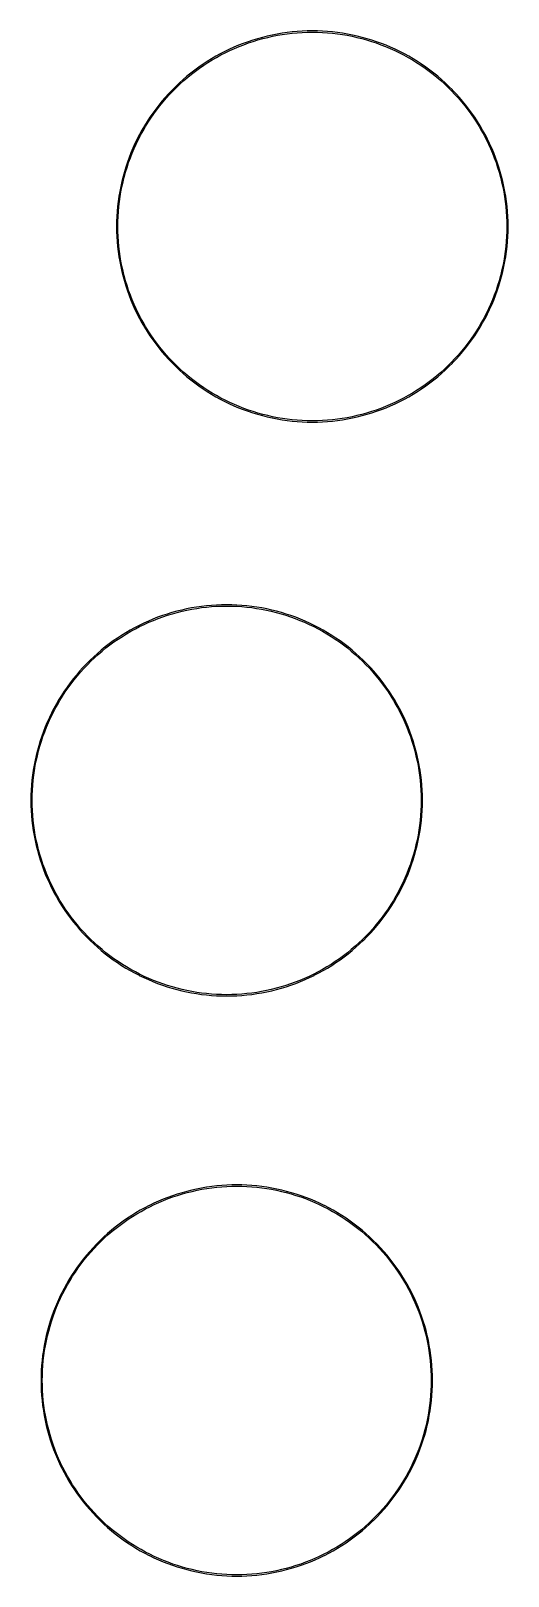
# Model space of a CAD drawing. Extents: x 6 to 66, y 0 to 129.
# Drawn here: x 37.24 to 40.97, y 14.46 to 26.55 of the extents above; entities that cross this region are included whole.
import ezdxf

# ---------------------------------------------------------------- set-up
doc = ezdxf.new("R2010")
doc.units = 0

msp = doc.modelspace()

# ---------------------------------------------------------------- linework, layer by layer
at = {"color": 34, "true_color": 0x008000}
for points in [[(39.40251, 26.54998, 0), (39.36339, 26.54846, 0), (39.32428, 26.54592, 0), (39.28515, 26.54236, 0), (39.24604, 26.53779, 0), (39.20718, 26.5322, 0), (39.20565, 26.53196, 0), (39.16704, 26.52561, 0), (39.12843, 26.51799, 0), (39.09008, 26.50935, 0), (39.05198, 26.49995, 0), (39.01413, 26.48954, 0), (38.97654, 26.47811, 0), (38.9392, 26.46566, 0), (38.90237, 26.4522, 0), (38.8658, 26.43798, 0), (38.82973, 26.42274, 0), (38.79392, 26.40648, 0), (38.7586, 26.38946, 0), (38.75723, 26.38876, 0), (38.72218, 26.37073, 0), (38.68789, 26.35168, 0), (38.65385, 26.33186, 0), (38.62057, 26.31129, 0), (38.58756, 26.2897, 0), (38.5553, 26.26735, 0), (38.52355, 26.24423, 0), (38.49255, 26.22036, 0), (38.46208, 26.19547, 0), (38.43211, 26.17007, 0), (38.40314, 26.14365, 0), (38.37471, 26.11673, 0), (38.34567, 26.08769, 0), (38.31875, 26.05924, 0), (38.29233, 26.03029, 0), (38.26693, 26.00031, 0), (38.24204, 25.96983, 0), (38.21815, 25.93885, 0), (38.19505, 25.9071, 0), (38.1727, 25.87484, 0), (38.15111, 25.84182, 0), (38.13053, 25.80854, 0), (38.11072, 25.77451, 0), (38.09167, 25.74022, 0), (38.07363, 25.70517, 0), (38.07293, 25.70379, 0), (38.0559, 25.66848, 0), (38.03966, 25.63267, 0), (38.02442, 25.5966, 0), (38.01019, 25.56002, 0), (37.99673, 25.52319, 0), (37.98429, 25.48585, 0), (37.97285, 25.44826, 0), (37.96244, 25.41042, 0), (37.95304, 25.37232, 0), (37.94441, 25.33396, 0), (37.93679, 25.29535, 0), (37.93654, 25.29382, 0), (37.93043, 25.25675, 0), (37.9302, 25.25522, 0), (37.92461, 25.21635, 0), (37.92004, 25.17724, 0), (37.91648, 25.13812, 0), (37.91393, 25.099, 0), (37.91241, 25.05989, 0), (37.91191, 25.02052, 0), (37.91241, 24.98115, 0), (37.91393, 24.94203, 0), (37.91648, 24.90292, 0), (37.92004, 24.8638, 0), (37.92461, 24.82469, 0), (37.9302, 24.78582, 0), (37.93043, 24.78429, 0), (37.93679, 24.74568, 0), (37.94441, 24.70708, 0), (37.95304, 24.66872, 0), (37.96244, 24.63062, 0), (37.97285, 24.59278, 0), (37.98429, 24.55518, 0), (37.99673, 24.51785, 0), (38.01019, 24.48102, 0), (38.02442, 24.44444, 0), (38.03966, 24.40837, 0), (38.0559, 24.37256, 0), (38.07293, 24.33725, 0), (38.07363, 24.33587, 0), (38.09167, 24.30082, 0), (38.11072, 24.26653, 0), (38.13053, 24.23249, 0), (38.15111, 24.19922, 0), (38.1727, 24.1662, 0), (38.19505, 24.13394, 0), (38.21815, 24.10219, 0), (38.24204, 24.0712, 0), (38.26693, 24.04072, 0), (38.29233, 24.01075, 0), (38.31875, 23.9818, 0), (38.34567, 23.95335, 0), (38.37471, 23.92431, 0), (38.40314, 23.89739, 0), (38.43211, 23.87097, 0), (38.46208, 23.84557, 0), (38.49255, 23.82068, 0), (38.52355, 23.7968, 0), (38.5553, 23.77369, 0), (38.58756, 23.75134, 0), (38.62057, 23.72975, 0), (38.65385, 23.70917, 0), (38.68789, 23.68936, 0), (38.72218, 23.67031, 0), (38.75723, 23.65228, 0), (38.7586, 23.65157, 0), (38.79392, 23.63456, 0), (38.82973, 23.6183, 0), (38.8658, 23.60306, 0), (38.90237, 23.58884, 0), (38.9392, 23.57537, 0), (38.97654, 23.56293, 0), (39.01413, 23.5515, 0), (39.05198, 23.54108, 0), (39.09008, 23.53169, 0), (39.12843, 23.52305, 0), (39.16704, 23.51543, 0), (39.20565, 23.50908, 0), (39.20718, 23.50884, 0), (39.24604, 23.50325, 0), (39.28515, 23.49868, 0), (39.32428, 23.49512, 0), (39.36339, 23.49258, 0), (39.40251, 23.49106, 0), (39.44187, 23.49055, 0), (39.48125, 23.49106, 0), (39.52035, 23.49258, 0), (39.55948, 23.49512, 0), (39.59859, 23.49868, 0), (39.63771, 23.50325, 0), (39.67657, 23.50884, 0), (39.6781, 23.50908, 0), (39.71671, 23.51543, 0), (39.75531, 23.52305, 0), (39.79367, 23.53169, 0), (39.83177, 23.54108, 0), (39.86961, 23.5515, 0), (39.90721, 23.56293, 0), (39.94455, 23.57537, 0), (39.98138, 23.58884, 0), (40.01796, 23.60306, 0), (40.05402, 23.6183, 0), (40.08984, 23.63456, 0), (40.12514, 23.65157, 0), (40.12652, 23.65228, 0), (40.16158, 23.67031, 0), (40.19587, 23.68936, 0), (40.2299, 23.70917, 0), (40.26318, 23.72975, 0), (40.2962, 23.75134, 0), (40.32844, 23.77369, 0), (40.3602, 23.7968, 0), (40.39119, 23.82068, 0), (40.42167, 23.84557, 0), (40.45163, 23.87097, 0), (40.4806, 23.89739, 0), (40.50905, 23.92431, 0), (40.53699, 23.95225, 0), (40.53808, 23.95335, 0), (40.56501, 23.9818, 0), (40.59142, 24.01075, 0), (40.61681, 24.04072, 0), (40.64172, 24.0712, 0), (40.66559, 24.10219, 0), (40.68871, 24.13394, 0), (40.71106, 24.1662, 0), (40.73265, 24.19922, 0), (40.75322, 24.23249, 0), (40.77303, 24.26653, 0), (40.79208, 24.30082, 0), (40.81012, 24.33587, 0), (40.81082, 24.33725, 0), (40.82784, 24.37256, 0), (40.84409, 24.40837, 0), (40.85934, 24.44444, 0), (40.87356, 24.48102, 0), (40.88702, 24.51785, 0), (40.89947, 24.55518, 0), (40.9109, 24.59278, 0), (40.92131, 24.63062, 0), (40.93071, 24.66872, 0), (40.93934, 24.70708, 0), (40.94697, 24.74568, 0), (40.95332, 24.78429, 0), (40.95356, 24.78582, 0), (40.95915, 24.82469, 0), (40.96372, 24.8638, 0), (40.96727, 24.90292, 0), (40.96981, 24.94203, 0), (40.97134, 24.98115, 0), (40.97185, 25.02052, 0), (40.97134, 25.05989, 0), (40.96981, 25.099, 0), (40.96727, 25.13812, 0), (40.96372, 25.17724, 0), (40.95915, 25.21635, 0), (40.95356, 25.25522, 0), (40.95332, 25.25675, 0), (40.94697, 25.29535, 0), (40.93934, 25.33396, 0), (40.93071, 25.37232, 0), (40.92131, 25.41042, 0), (40.9109, 25.44826, 0), (40.89947, 25.48585, 0), (40.88702, 25.52319, 0), (40.87356, 25.56002, 0), (40.85934, 25.5966, 0), (40.84409, 25.63267, 0), (40.82784, 25.66848, 0), (40.81082, 25.70379, 0), (40.81012, 25.70517, 0), (40.79208, 25.74022, 0), (40.77303, 25.77451, 0), (40.75322, 25.80854, 0), (40.73265, 25.84182, 0), (40.71106, 25.87484, 0), (40.68871, 25.9071, 0), (40.66559, 25.93885, 0), (40.64172, 25.96983, 0), (40.61681, 26.00031, 0), (40.59142, 26.03029, 0), (40.56501, 26.05924, 0), (40.53808, 26.08769, 0), (40.53699, 26.08879, 0), (40.50905, 26.11673, 0), (40.4806, 26.14365, 0), (40.45163, 26.17007, 0), (40.42167, 26.19547, 0), (40.39119, 26.22036, 0), (40.3602, 26.24423, 0), (40.32844, 26.26735, 0), (40.2962, 26.2897, 0), (40.26318, 26.31129, 0), (40.2299, 26.33186, 0), (40.19587, 26.35168, 0), (40.16158, 26.37073, 0), (40.12652, 26.38876, 0), (40.12514, 26.38946, 0), (40.08984, 26.40648, 0), (40.05402, 26.42274, 0), (40.01796, 26.43798, 0), (39.98138, 26.4522, 0), (39.94455, 26.46566, 0), (39.90721, 26.47811, 0), (39.86961, 26.48954, 0), (39.83177, 26.49995, 0), (39.79367, 26.50935, 0), (39.75531, 26.51799, 0), (39.71671, 26.52561, 0), (39.6781, 26.53196, 0), (39.67657, 26.5322, 0), (39.63771, 26.53779, 0), (39.59859, 26.54236, 0), (39.55948, 26.54592, 0), (39.52035, 26.54846, 0), (39.48125, 26.54998, 0), (39.44187, 26.55049, 0), (39.40251, 26.54998, 0)], [(39.52035, 23.50249, 0), (39.48125, 23.50096, 0), (39.44187, 23.50046, 0), (39.40251, 23.50096, 0), (39.36339, 23.50249, 0), (39.32428, 23.50503, 0), (39.28515, 23.50858, 0), (39.24604, 23.51316, 0), (39.20774, 23.51866, 0), (39.1701, 23.52485, 0), (39.1315, 23.53247, 0), (39.09314, 23.54111, 0), (39.05504, 23.55051, 0), (39.0172, 23.56092, 0), (38.9796, 23.57235, 0), (38.94227, 23.5848, 0), (38.90544, 23.59826, 0), (38.86886, 23.61248, 0), (38.83279, 23.62772, 0), (38.79698, 23.64398, 0), (38.76168, 23.661, 0), (38.728, 23.67833, 0), (38.69371, 23.69738, 0), (38.65967, 23.71719, 0), (38.62639, 23.73776, 0), (38.59338, 23.75935, 0), (38.56112, 23.7817, 0), (38.52937, 23.80482, 0), (38.49837, 23.82869, 0), (38.4679, 23.85359, 0), (38.43793, 23.87899, 0), (38.40898, 23.9054, 0), (38.38053, 23.93233, 0), (38.35332, 23.95954, 0), (38.32676, 23.98762, 0), (38.30034, 24.01657, 0), (38.27494, 24.04655, 0), (38.25005, 24.07703, 0), (38.22618, 24.10801, 0), (38.20306, 24.13976, 0), (38.18071, 24.17202, 0), (38.15912, 24.20504, 0), (38.13855, 24.23832, 0), (38.11873, 24.27235, 0), (38.09968, 24.30664, 0), (38.0822, 24.34061, 0), (38.06534, 24.37562, 0), (38.04907, 24.41143, 0), (38.03384, 24.4475, 0), (38.01962, 24.48408, 0), (38.00615, 24.52091, 0), (37.99371, 24.55825, 0), (37.98228, 24.59584, 0), (37.97186, 24.63368, 0), (37.96247, 24.67178, 0), (37.95383, 24.71014, 0), (37.94621, 24.74875, 0), (37.94002, 24.78639, 0), (37.93451, 24.82469, 0), (37.92994, 24.8638, 0), (37.92639, 24.90292, 0), (37.92385, 24.94203, 0), (37.92232, 24.98115, 0), (37.92181, 25.02052, 0), (37.92232, 25.05989, 0), (37.92385, 25.099, 0), (37.92639, 25.13812, 0), (37.92994, 25.17724, 0), (37.93451, 25.21635, 0), (37.94001, 25.25458, 0), (37.94621, 25.29229, 0), (37.95383, 25.3309, 0), (37.96247, 25.36925, 0), (37.97186, 25.40735, 0), (37.98228, 25.4452, 0), (37.99371, 25.48279, 0), (38.00615, 25.52013, 0), (38.01962, 25.55696, 0), (38.03384, 25.59354, 0), (38.04907, 25.6296, 0), (38.06534, 25.66542, 0), (38.08221, 25.70042, 0), (38.09968, 25.7344, 0), (38.11873, 25.76869, 0), (38.13855, 25.80272, 0), (38.15912, 25.836, 0), (38.18071, 25.86902, 0), (38.20306, 25.90127, 0), (38.22618, 25.93302, 0), (38.25005, 25.96401, 0), (38.27494, 25.99449, 0), (38.30034, 26.02446, 0), (38.32676, 26.05342, 0), (38.35332, 26.0815, 0), (38.38053, 26.10871, 0), (38.40898, 26.13564, 0), (38.43793, 26.16205, 0), (38.4679, 26.18745, 0), (38.49837, 26.21234, 0), (38.52937, 26.23622, 0), (38.56112, 26.25933, 0), (38.59338, 26.28169, 0), (38.62639, 26.30328, 0), (38.65967, 26.32385, 0), (38.69371, 26.34366, 0), (38.728, 26.36271, 0), (38.76167, 26.38004, 0), (38.79698, 26.39706, 0), (38.83279, 26.41332, 0), (38.86886, 26.42856, 0), (38.90544, 26.44278, 0), (38.94227, 26.45624, 0), (38.9796, 26.46869, 0), (39.0172, 26.48012, 0), (39.05504, 26.49053, 0), (39.09314, 26.49993, 0), (39.1315, 26.50857, 0), (39.1701, 26.51619, 0), (39.20718, 26.52229, 0), (39.24604, 26.52788, 0), (39.28515, 26.53245, 0), (39.32428, 26.53601, 0), (39.36339, 26.53855, 0), (39.40251, 26.54007, 0), (39.44187, 26.54058, 0), (39.48125, 26.54007, 0), (39.52035, 26.53855, 0), (39.55948, 26.53601, 0), (39.59859, 26.53245, 0), (39.63771, 26.52788, 0), (39.6765, 26.5223, 0), (39.71365, 26.51619, 0), (39.75226, 26.50857, 0), (39.79061, 26.49993, 0), (39.82871, 26.49053, 0), (39.86656, 26.48012, 0), (39.90415, 26.46869, 0), (39.94149, 26.45624, 0), (39.97831, 26.44278, 0), (40.01489, 26.42856, 0), (40.05096, 26.41332, 0), (40.08677, 26.39706, 0), (40.12207, 26.38004, 0), (40.15574, 26.36271, 0), (40.19004, 26.34366, 0), (40.22408, 26.32385, 0), (40.25735, 26.30328, 0), (40.29037, 26.28169, 0), (40.32262, 26.25933, 0), (40.35438, 26.23622, 0), (40.38537, 26.21234, 0), (40.41585, 26.18745, 0), (40.44581, 26.16205, 0), (40.47478, 26.13564, 0), (40.50323, 26.10871, 0), (40.53007, 26.08187, 0), (40.55699, 26.05342, 0), (40.58341, 26.02446, 0), (40.60881, 25.99449, 0), (40.63369, 25.96401, 0), (40.65758, 25.93302, 0), (40.68069, 25.90127, 0), (40.70304, 25.86902, 0), (40.72462, 25.836, 0), (40.74521, 25.80272, 0), (40.76502, 25.76869, 0), (40.78407, 25.7344, 0), (40.80155, 25.70042, 0), (40.81842, 25.66542, 0), (40.83467, 25.6296, 0), (40.84991, 25.59354, 0), (40.86414, 25.55696, 0), (40.8776, 25.52013, 0), (40.89005, 25.48279, 0), (40.90148, 25.4452, 0), (40.91189, 25.40735, 0), (40.92129, 25.36925, 0), (40.92992, 25.3309, 0), (40.93754, 25.29229, 0), (40.94374, 25.25458, 0), (40.94924, 25.21635, 0), (40.9538, 25.17724, 0), (40.95736, 25.13812, 0), (40.95991, 25.099, 0), (40.96143, 25.05989, 0), (40.96194, 25.02052, 0), (40.96143, 24.98115, 0), (40.95991, 24.94203, 0), (40.95736, 24.90292, 0), (40.9538, 24.8638, 0), (40.94924, 24.82469, 0), (40.94373, 24.78639, 0), (40.93754, 24.74875, 0), (40.92992, 24.71014, 0), (40.92129, 24.67178, 0), (40.91189, 24.63368, 0), (40.90148, 24.59584, 0), (40.89005, 24.55825, 0), (40.8776, 24.52091, 0), (40.86414, 24.48408, 0), (40.84991, 24.4475, 0), (40.83467, 24.41143, 0), (40.81842, 24.37562, 0), (40.80155, 24.34062, 0), (40.78407, 24.30664, 0), (40.76502, 24.27235, 0), (40.74521, 24.23832, 0), (40.72462, 24.20504, 0), (40.70304, 24.17202, 0), (40.68069, 24.13976, 0), (40.65758, 24.10801, 0), (40.63369, 24.07703, 0), (40.60881, 24.04655, 0), (40.58341, 24.01657, 0), (40.55699, 23.98762, 0), (40.53007, 23.95917, 0), (40.50323, 23.93233, 0), (40.47478, 23.9054, 0), (40.44581, 23.87899, 0), (40.41585, 23.85359, 0), (40.38537, 23.82869, 0), (40.35438, 23.80482, 0), (40.32262, 23.7817, 0), (40.29037, 23.75935, 0), (40.25735, 23.73776, 0), (40.22408, 23.71719, 0), (40.19004, 23.69738, 0), (40.15574, 23.67833, 0), (40.12208, 23.661, 0), (40.12207, 23.661, 0), (40.08677, 23.64398, 0), (40.05096, 23.62772, 0), (40.01489, 23.61248, 0), (39.97831, 23.59826, 0), (39.94149, 23.5848, 0), (39.90415, 23.57235, 0), (39.86656, 23.56092, 0), (39.82871, 23.55051, 0), (39.79061, 23.54111, 0), (39.75226, 23.53247, 0), (39.71365, 23.52485, 0), (39.67601, 23.51866, 0), (39.63771, 23.51316, 0), (39.59859, 23.50858, 0), (39.55948, 23.50503, 0), (39.52035, 23.50249, 0)], [(38.73322, 22.06129, 0), (38.6941, 22.05977, 0), (38.65499, 22.05723, 0), (38.61587, 22.05367, 0), (38.57674, 22.0491, 0), (38.53788, 22.04351, 0), (38.53636, 22.04327, 0), (38.49775, 22.03692, 0), (38.45914, 22.0293, 0), (38.42078, 22.02066, 0), (38.38268, 22.01127, 0), (38.34484, 22.00085, 0), (38.30725, 21.98942, 0), (38.26991, 21.97698, 0), (38.23308, 21.96351, 0), (38.19651, 21.94929, 0), (38.16044, 21.93405, 0), (38.12463, 21.91779, 0), (38.08932, 21.90078, 0), (38.08794, 21.90007, 0), (38.05289, 21.88204, 0), (38.0186, 21.86299, 0), (37.98456, 21.84318, 0), (37.95129, 21.8226, 0), (37.91827, 21.80101, 0), (37.88601, 21.77866, 0), (37.85425, 21.75555, 0), (37.82327, 21.73167, 0), (37.79278, 21.70678, 0), (37.76282, 21.68138, 0), (37.73386, 21.65496, 0), (37.70541, 21.62804, 0), (37.70507, 21.6277, 0), (37.67638, 21.599, 0), (37.64946, 21.57055, 0), (37.62304, 21.5416, 0), (37.59764, 21.51163, 0), (37.57275, 21.48115, 0), (37.54887, 21.45016, 0), (37.52576, 21.41841, 0), (37.50341, 21.38615, 0), (37.48182, 21.35313, 0), (37.46123, 21.31986, 0), (37.44142, 21.28582, 0), (37.42237, 21.25153, 0), (37.42211, 21.25102, 0), (37.40435, 21.21648, 0), (37.40364, 21.2151, 0), (37.38662, 21.17979, 0), (37.37037, 21.14398, 0), (37.35513, 21.10791, 0), (37.3409, 21.07133, 0), (37.32744, 21.0345, 0), (37.315, 20.99717, 0), (37.30357, 20.95957, 0), (37.29314, 20.92173, 0), (37.29314, 20.92172, 0), (37.28375, 20.88363, 0), (37.27512, 20.84527, 0), (37.2675, 20.80667, 0), (37.26115, 20.76805, 0), (37.26091, 20.76653, 0), (37.25531, 20.72767, 0), (37.25074, 20.68855, 0), (37.24719, 20.64943, 0), (37.24465, 20.61032, 0), (37.24313, 20.5712, 0), (37.24262, 20.53183, 0), (37.24313, 20.49246, 0), (37.24465, 20.45335, 0), (37.24719, 20.41423, 0), (37.25074, 20.37511, 0), (37.25531, 20.33599, 0), (37.26091, 20.29714, 0), (37.26115, 20.2956, 0), (37.2675, 20.257, 0), (37.27512, 20.21839, 0), (37.28375, 20.18002, 0), (37.29314, 20.14192, 0), (37.30357, 20.10409, 0), (37.315, 20.0665, 0), (37.32744, 20.02916, 0), (37.3409, 19.99233, 0), (37.35513, 19.95574, 0), (37.37037, 19.91968, 0), (37.38662, 19.88387, 0), (37.40364, 19.84856, 0), (37.40435, 19.84718, 0), (37.42237, 19.81213, 0), (37.44142, 19.77784, 0), (37.46123, 19.74381, 0), (37.48182, 19.71052, 0), (37.50341, 19.67751, 0), (37.52576, 19.64525, 0), (37.54887, 19.61349, 0), (37.57275, 19.58251, 0), (37.59764, 19.55204, 0), (37.62304, 19.52206, 0), (37.64946, 19.49311, 0), (37.67638, 19.46465, 0), (37.70541, 19.43562, 0), (37.73386, 19.4087, 0), (37.76282, 19.38228, 0), (37.79278, 19.35688, 0), (37.82327, 19.33199, 0), (37.85425, 19.30812, 0), (37.88601, 19.285, 0), (37.91827, 19.26265, 0), (37.95129, 19.24106, 0), (37.98456, 19.22049, 0), (38.0186, 19.20066, 0), (38.05289, 19.18161, 0), (38.08794, 19.16359, 0), (38.08932, 19.16289, 0), (38.12463, 19.14586, 0), (38.16044, 19.12961, 0), (38.19651, 19.11437, 0), (38.23308, 19.10015, 0), (38.26991, 19.08669, 0), (38.30725, 19.07424, 0), (38.34484, 19.06281, 0), (38.38268, 19.05239, 0), (38.42078, 19.043, 0), (38.45914, 19.03436, 0), (38.49775, 19.02674, 0), (38.49842, 19.02663, 0), (38.53636, 19.02039, 0), (38.53788, 19.02015, 0), (38.57674, 19.01456, 0), (38.61587, 19.00998, 0), (38.65499, 19.00643, 0), (38.6941, 19.00388, 0), (38.73322, 19.00237, 0), (38.77259, 19.00186, 0), (38.81196, 19.00237, 0), (38.85107, 19.00388, 0), (38.89018, 19.00643, 0), (38.92931, 19.00998, 0), (38.96842, 19.01456, 0), (39.00728, 19.02015, 0), (39.0088, 19.02039, 0), (39.04675, 19.02663, 0), (39.04742, 19.02674, 0), (39.08603, 19.03436, 0), (39.12438, 19.043, 0), (39.16248, 19.05239, 0), (39.20033, 19.06281, 0), (39.23792, 19.07424, 0), (39.27526, 19.08669, 0), (39.31209, 19.10015, 0), (39.34867, 19.11437, 0), (39.38472, 19.12961, 0), (39.42055, 19.14586, 0), (39.45585, 19.16289, 0), (39.45723, 19.16359, 0), (39.49228, 19.18161, 0), (39.52658, 19.20066, 0), (39.5606, 19.22049, 0), (39.59389, 19.24106, 0), (39.62691, 19.26265, 0), (39.65916, 19.285, 0), (39.69091, 19.30812, 0), (39.7219, 19.33199, 0), (39.75238, 19.35688, 0), (39.78235, 19.38228, 0), (39.81131, 19.4087, 0), (39.83976, 19.43562, 0), (39.84085, 19.43672, 0), (39.86768, 19.46355, 0), (39.8677, 19.46356, 0), (39.86878, 19.46465, 0), (39.89571, 19.49311, 0), (39.92213, 19.52206, 0), (39.94753, 19.55204, 0), (39.97243, 19.58251, 0), (39.9963, 19.61349, 0), (40.01941, 19.64525, 0), (40.04177, 19.67751, 0), (40.06336, 19.71052, 0), (40.08393, 19.74381, 0), (40.10374, 19.77784, 0), (40.12279, 19.81213, 0), (40.14083, 19.84718, 0), (40.14153, 19.84856, 0), (40.15855, 19.88387, 0), (40.17481, 19.91968, 0), (40.19005, 19.95574, 0), (40.20427, 19.99233, 0), (40.21773, 20.02916, 0), (40.23017, 20.0665, 0), (40.24161, 20.10409, 0), (40.25202, 20.14192, 0), (40.26142, 20.18002, 0), (40.27006, 20.21839, 0), (40.27767, 20.257, 0), (40.28403, 20.2956, 0), (40.28427, 20.29714, 0), (40.28985, 20.33599, 0), (40.29443, 20.37511, 0), (40.29798, 20.41423, 0), (40.30052, 20.45335, 0), (40.30205, 20.49246, 0), (40.30256, 20.53183, 0), (40.30205, 20.5712, 0), (40.30052, 20.61032, 0), (40.29798, 20.64943, 0), (40.29443, 20.68855, 0), (40.28985, 20.72767, 0), (40.28427, 20.76653, 0), (40.28403, 20.76805, 0), (40.27792, 20.80514, 0), (40.27767, 20.80667, 0), (40.27006, 20.84527, 0), (40.26142, 20.88363, 0), (40.25202, 20.92172, 0), (40.25202, 20.92173, 0), (40.24161, 20.95957, 0), (40.23017, 20.99717, 0), (40.21773, 21.0345, 0), (40.20427, 21.07133, 0), (40.19005, 21.10791, 0), (40.17481, 21.14398, 0), (40.15855, 21.17979, 0), (40.14153, 21.2151, 0), (40.14083, 21.21648, 0), (40.1235, 21.25015, 0), (40.12279, 21.25153, 0), (40.10374, 21.28582, 0), (40.08393, 21.31986, 0), (40.06336, 21.35313, 0), (40.04177, 21.38615, 0), (40.01941, 21.41841, 0), (39.9963, 21.45016, 0), (39.97243, 21.48115, 0), (39.94753, 21.51163, 0), (39.92213, 21.5416, 0), (39.89571, 21.57055, 0), (39.86878, 21.599, 0), (39.8677, 21.6001, 0), (39.86768, 21.60011, 0), (39.84085, 21.62694, 0), (39.83976, 21.62804, 0), (39.81131, 21.65496, 0), (39.78235, 21.68138, 0), (39.75238, 21.70678, 0), (39.7219, 21.73167, 0), (39.69091, 21.75555, 0), (39.65916, 21.77866, 0), (39.62691, 21.80101, 0), (39.59389, 21.8226, 0), (39.5606, 21.84318, 0), (39.52658, 21.86299, 0), (39.49228, 21.88204, 0), (39.45723, 21.90007, 0), (39.45585, 21.90078, 0), (39.42055, 21.91779, 0), (39.38472, 21.93405, 0), (39.34867, 21.94929, 0), (39.31209, 21.96351, 0), (39.27526, 21.97698, 0), (39.23792, 21.98942, 0), (39.20033, 22.00085, 0), (39.16248, 22.01127, 0), (39.12438, 22.02066, 0), (39.08603, 22.0293, 0), (39.04742, 22.03692, 0), (39.0088, 22.04327, 0), (39.00728, 22.04351, 0), (38.96842, 22.0491, 0), (38.92931, 22.05367, 0), (38.89018, 22.05723, 0), (38.85107, 22.05977, 0), (38.81196, 22.06129, 0), (38.77259, 22.0618, 0), (38.73322, 22.06129, 0)], [(38.85107, 19.0138, 0), (38.81196, 19.01228, 0), (38.77259, 19.01176, 0), (38.73322, 19.01228, 0), (38.6941, 19.0138, 0), (38.65499, 19.01634, 0), (38.61587, 19.0199, 0), (38.57674, 19.02447, 0), (38.53804, 19.03004, 0), (38.50081, 19.03616, 0), (38.46221, 19.04378, 0), (38.42385, 19.05242, 0), (38.38575, 19.06182, 0), (38.34791, 19.07223, 0), (38.31031, 19.08365, 0), (38.27297, 19.09611, 0), (38.23615, 19.10957, 0), (38.19957, 19.12379, 0), (38.1635, 19.13903, 0), (38.12769, 19.15529, 0), (38.09239, 19.17231, 0), (38.05871, 19.18964, 0), (38.02442, 19.20869, 0), (37.99038, 19.2285, 0), (37.95711, 19.24907, 0), (37.92409, 19.27066, 0), (37.89183, 19.29301, 0), (37.86008, 19.31613, 0), (37.82909, 19.34001, 0), (37.7986, 19.36489, 0), (37.76864, 19.3903, 0), (37.73969, 19.4167, 0), (37.71123, 19.44363, 0), (37.68405, 19.47083, 0), (37.65747, 19.49893, 0), (37.63105, 19.52789, 0), (37.60564, 19.55786, 0), (37.58076, 19.58833, 0), (37.55689, 19.61933, 0), (37.53376, 19.65108, 0), (37.51142, 19.68333, 0), (37.48983, 19.71634, 0), (37.46926, 19.74963, 0), (37.44944, 19.78366, 0), (37.43039, 19.81795, 0), (37.41292, 19.85193, 0), (37.39605, 19.88693, 0), (37.37979, 19.92275, 0), (37.36455, 19.95881, 0), (37.35033, 19.99539, 0), (37.33686, 20.03221, 0), (37.32442, 20.06956, 0), (37.31299, 20.10715, 0), (37.30257, 20.145, 0), (37.29318, 20.1831, 0), (37.28454, 20.22145, 0), (37.27691, 20.26006, 0), (37.27065, 20.29817, 0), (37.26522, 20.33599, 0), (37.26065, 20.37511, 0), (37.2571, 20.41423, 0), (37.25456, 20.45335, 0), (37.25303, 20.49246, 0), (37.25251, 20.53183, 0), (37.25303, 20.5712, 0), (37.25456, 20.61032, 0), (37.2571, 20.64943, 0), (37.26065, 20.68855, 0), (37.26522, 20.72767, 0), (37.27065, 20.7655, 0), (37.27691, 20.8036, 0), (37.28454, 20.84221, 0), (37.29318, 20.88056, 0), (37.30257, 20.91866, 0), (37.31299, 20.95651, 0), (37.32442, 20.9941, 0), (37.33686, 21.03144, 0), (37.35033, 21.06827, 0), (37.36455, 21.10485, 0), (37.37979, 21.14092, 0), (37.39605, 21.17673, 0), (37.41291, 21.21174, 0), (37.43039, 21.24571, 0), (37.44944, 21.28, 0), (37.46926, 21.31403, 0), (37.48983, 21.34731, 0), (37.51142, 21.38033, 0), (37.53376, 21.41259, 0), (37.55689, 21.44434, 0), (37.58076, 21.47532, 0), (37.60564, 21.5058, 0), (37.63105, 21.53578, 0), (37.65747, 21.56473, 0), (37.68422, 21.593, 0), (37.71123, 21.62002, 0), (37.73969, 21.64695, 0), (37.76864, 21.67336, 0), (37.7986, 21.69876, 0), (37.82909, 21.72366, 0), (37.86008, 21.74753, 0), (37.89183, 21.77065, 0), (37.92409, 21.793, 0), (37.95711, 21.81459, 0), (37.99038, 21.83516, 0), (38.02442, 21.85497, 0), (38.05871, 21.87402, 0), (38.09238, 21.89135, 0), (38.12769, 21.90837, 0), (38.1635, 21.92463, 0), (38.19957, 21.93987, 0), (38.23615, 21.95409, 0), (38.27297, 21.96755, 0), (38.31031, 21.98, 0), (38.34791, 21.99143, 0), (38.38575, 22.00184, 0), (38.42385, 22.01124, 0), (38.46221, 22.01988, 0), (38.50081, 22.0275, 0), (38.53852, 22.0337, 0), (38.57674, 22.03919, 0), (38.61587, 22.04377, 0), (38.65499, 22.04732, 0), (38.6941, 22.04986, 0), (38.73322, 22.05139, 0), (38.77259, 22.05189, 0), (38.81196, 22.05139, 0), (38.85107, 22.04986, 0), (38.89018, 22.04732, 0), (38.92931, 22.04377, 0), (38.96842, 22.03919, 0), (39.00672, 22.03369, 0), (39.04435, 22.0275, 0), (39.08297, 22.01988, 0), (39.12131, 22.01124, 0), (39.15941, 22.00184, 0), (39.19727, 21.99143, 0), (39.23485, 21.98, 0), (39.2722, 21.96755, 0), (39.30903, 21.95409, 0), (39.34559, 21.93987, 0), (39.38167, 21.92463, 0), (39.41749, 21.90837, 0), (39.45279, 21.89135, 0), (39.48646, 21.87402, 0), (39.52075, 21.85497, 0), (39.55478, 21.83516, 0), (39.58806, 21.81459, 0), (39.62108, 21.793, 0), (39.65334, 21.77065, 0), (39.68509, 21.74753, 0), (39.71608, 21.72366, 0), (39.74656, 21.69876, 0), (39.77653, 21.67336, 0), (39.80549, 21.64695, 0), (39.83376, 21.62019, 0), (39.86079, 21.59317, 0), (39.8877, 21.56473, 0), (39.91411, 21.53578, 0), (39.93952, 21.5058, 0), (39.96441, 21.47532, 0), (39.98829, 21.44434, 0), (40.0114, 21.41259, 0), (40.03375, 21.38033, 0), (40.05534, 21.34731, 0), (40.07592, 21.31403, 0), (40.09573, 21.28, 0), (40.11478, 21.24571, 0), (40.1321, 21.21204, 0), (40.14913, 21.17673, 0), (40.16538, 21.14092, 0), (40.18061, 21.10485, 0), (40.19485, 21.06827, 0), (40.2083, 21.03144, 0), (40.22076, 20.9941, 0), (40.23219, 20.95651, 0), (40.2426, 20.91866, 0), (40.252, 20.88056, 0), (40.26063, 20.84221, 0), (40.26825, 20.8036, 0), (40.27444, 20.76596, 0), (40.27995, 20.72767, 0), (40.28452, 20.68855, 0), (40.28808, 20.64943, 0), (40.29061, 20.61032, 0), (40.29214, 20.5712, 0), (40.29265, 20.53183, 0), (40.29214, 20.49246, 0), (40.29061, 20.45335, 0), (40.28808, 20.41423, 0), (40.28452, 20.37511, 0), (40.27995, 20.33599, 0), (40.27443, 20.29764, 0), (40.26825, 20.26006, 0), (40.26063, 20.22145, 0), (40.252, 20.1831, 0), (40.2426, 20.145, 0), (40.23219, 20.10715, 0), (40.22076, 20.06956, 0), (40.2083, 20.03221, 0), (40.19485, 19.99539, 0), (40.18061, 19.95881, 0), (40.16538, 19.92275, 0), (40.14913, 19.88693, 0), (40.1321, 19.85163, 0), (40.11478, 19.81795, 0), (40.09573, 19.78366, 0), (40.07592, 19.74963, 0), (40.05534, 19.71634, 0), (40.03375, 19.68333, 0), (40.0114, 19.65108, 0), (39.98829, 19.61933, 0), (39.96441, 19.58833, 0), (39.93952, 19.55786, 0), (39.91411, 19.52789, 0), (39.8877, 19.49893, 0), (39.86096, 19.47066, 0), (39.83357, 19.44328, 0), (39.80549, 19.4167, 0), (39.77653, 19.3903, 0), (39.74656, 19.36489, 0), (39.71608, 19.34001, 0), (39.68509, 19.31613, 0), (39.65334, 19.29301, 0), (39.62108, 19.27066, 0), (39.58806, 19.24907, 0), (39.55478, 19.2285, 0), (39.52075, 19.20869, 0), (39.48646, 19.18964, 0), (39.45278, 19.17231, 0), (39.41749, 19.15529, 0), (39.38167, 19.13903, 0), (39.34559, 19.12379, 0), (39.30903, 19.10957, 0), (39.2722, 19.09611, 0), (39.23485, 19.08365, 0), (39.19727, 19.07223, 0), (39.15941, 19.06182, 0), (39.12131, 19.05242, 0), (39.08297, 19.04378, 0), (39.04435, 19.03616, 0), (39.0072, 19.03005, 0), (38.96842, 19.02447, 0), (38.92931, 19.0199, 0), (38.89018, 19.01634, 0), (38.85107, 19.0138, 0)], [(38.81196, 17.52358, 0), (38.77284, 17.52206, 0), (38.73373, 17.51952, 0), (38.6946, 17.51596, 0), (38.65549, 17.51138, 0), (38.61663, 17.5058, 0), (38.6151, 17.50556, 0), (38.57649, 17.49921, 0), (38.53788, 17.49158, 0), (38.49953, 17.48295, 0), (38.46143, 17.47356, 0), (38.42358, 17.46314, 0), (38.38599, 17.4517, 0), (38.34865, 17.43927, 0), (38.31181, 17.4258, 0), (38.27525, 17.41158, 0), (38.23917, 17.39633, 0), (38.20337, 17.38008, 0), (38.16805, 17.36307, 0), (38.16668, 17.36236, 0), (38.13163, 17.34433, 0), (38.09734, 17.32528, 0), (38.0633, 17.30547, 0), (38.03002, 17.28489, 0), (37.99701, 17.2633, 0), (37.96475, 17.24095, 0), (37.933, 17.21784, 0), (37.902, 17.19396, 0), (37.87153, 17.16907, 0), (37.84156, 17.14367, 0), (37.8126, 17.11724, 0), (37.78416, 17.09033, 0), (37.75512, 17.06129, 0), (37.7282, 17.03284, 0), (37.70178, 17.00388, 0), (37.67638, 16.97392, 0), (37.65149, 16.94344, 0), (37.6276, 16.91245, 0), (37.6045, 16.8807, 0), (37.58215, 16.84844, 0), (37.56056, 16.81542, 0), (37.53998, 16.78215, 0), (37.52017, 16.74811, 0), (37.50112, 16.71381, 0), (37.48308, 16.67877, 0), (37.48238, 16.67739, 0), (37.46535, 16.64208, 0), (37.4491, 16.60626, 0), (37.43387, 16.5702, 0), (37.41964, 16.53362, 0), (37.40618, 16.49679, 0), (37.39374, 16.45946, 0), (37.3823, 16.42185, 0), (37.37189, 16.38402, 0), (37.36249, 16.34592, 0), (37.35385, 16.30755, 0), (37.34624, 16.26896, 0), (37.34599, 16.26742, 0), (37.33988, 16.23035, 0), (37.33965, 16.22882, 0), (37.33406, 16.18996, 0), (37.32949, 16.15083, 0), (37.32593, 16.11171, 0), (37.32339, 16.07261, 0), (37.32186, 16.03349, 0), (37.32136, 15.99412, 0), (37.32186, 15.95475, 0), (37.32339, 15.91564, 0), (37.32593, 15.87652, 0), (37.32949, 15.8374, 0), (37.33406, 15.79829, 0), (37.33965, 15.75942, 0), (37.33988, 15.75789, 0), (37.34624, 15.71929, 0), (37.35385, 15.68068, 0), (37.36249, 15.64232, 0), (37.37189, 15.60422, 0), (37.3823, 15.56638, 0), (37.39374, 15.52879, 0), (37.40618, 15.49145, 0), (37.41964, 15.45462, 0), (37.43387, 15.41804, 0), (37.4491, 15.38197, 0), (37.46535, 15.34616, 0), (37.48238, 15.31085, 0), (37.48308, 15.30947, 0), (37.50112, 15.27442, 0), (37.52017, 15.24013, 0), (37.53998, 15.2061, 0), (37.56056, 15.17282, 0), (37.58215, 15.1398, 0), (37.6045, 15.10754, 0), (37.6276, 15.07579, 0), (37.65149, 15.04481, 0), (37.67638, 15.01433, 0), (37.70178, 14.98435, 0), (37.7018, 14.98433, 0), (37.7282, 14.9554, 0), (37.72823, 14.95537, 0), (37.75512, 14.92695, 0), (37.78416, 14.89791, 0), (37.8126, 14.87099, 0), (37.84156, 14.84457, 0), (37.87153, 14.81917, 0), (37.902, 14.79428, 0), (37.933, 14.77041, 0), (37.96475, 14.74729, 0), (37.99701, 14.72494, 0), (38.03002, 14.70335, 0), (38.0633, 14.68278, 0), (38.09734, 14.66296, 0), (38.13163, 14.64391, 0), (38.16668, 14.62588, 0), (38.16805, 14.62518, 0), (38.20337, 14.60816, 0), (38.23917, 14.5919, 0), (38.27525, 14.57666, 0), (38.31181, 14.56244, 0), (38.34865, 14.54898, 0), (38.38599, 14.53653, 0), (38.42358, 14.5251, 0), (38.46143, 14.51469, 0), (38.49953, 14.50529, 0), (38.53788, 14.49665, 0), (38.57649, 14.48903, 0), (38.6151, 14.48268, 0), (38.61663, 14.48244, 0), (38.65549, 14.47685, 0), (38.6946, 14.47228, 0), (38.73373, 14.46872, 0), (38.77284, 14.46618, 0), (38.81196, 14.46466, 0), (38.85132, 14.46415, 0), (38.8907, 14.46466, 0), (38.92981, 14.46618, 0), (38.96893, 14.46872, 0), (39.00804, 14.47228, 0), (39.04716, 14.47685, 0), (39.08602, 14.48244, 0), (39.08755, 14.48268, 0), (39.12616, 14.48903, 0), (39.16476, 14.49665, 0), (39.20312, 14.50529, 0), (39.24122, 14.51469, 0), (39.27906, 14.5251, 0), (39.31666, 14.53653, 0), (39.354, 14.54898, 0), (39.39083, 14.56244, 0), (39.42741, 14.57666, 0), (39.46347, 14.5919, 0), (39.49929, 14.60816, 0), (39.53459, 14.62518, 0), (39.53597, 14.62588, 0), (39.57103, 14.64391, 0), (39.60532, 14.66296, 0), (39.63935, 14.68278, 0), (39.67263, 14.70335, 0), (39.70565, 14.72494, 0), (39.7379, 14.74729, 0), (39.76965, 14.77041, 0), (39.80064, 14.79428, 0), (39.83112, 14.81917, 0), (39.86108, 14.84457, 0), (39.89005, 14.87099, 0), (39.9185, 14.89791, 0), (39.91959, 14.89901, 0), (39.94642, 14.92584, 0), (39.94644, 14.92585, 0), (39.94753, 14.92695, 0), (39.97443, 14.95537, 0), (39.97446, 14.9554, 0), (40.00085, 14.98433, 0), (40.00087, 14.98435, 0), (40.02626, 15.01433, 0), (40.05117, 15.04481, 0), (40.07504, 15.07579, 0), (40.09816, 15.10754, 0), (40.12051, 15.1398, 0), (40.1421, 15.17282, 0), (40.16267, 15.2061, 0), (40.18248, 15.24013, 0), (40.20153, 15.27442, 0), (40.21956, 15.30947, 0), (40.22027, 15.31085, 0), (40.23729, 15.34616, 0), (40.25354, 15.38197, 0), (40.26879, 15.41804, 0), (40.283, 15.45462, 0), (40.29647, 15.49145, 0), (40.30892, 15.52879, 0), (40.32035, 15.56638, 0), (40.33076, 15.60422, 0), (40.34015, 15.64232, 0), (40.34879, 15.68068, 0), (40.35642, 15.71929, 0), (40.36276, 15.75789, 0), (40.36301, 15.75942, 0), (40.3686, 15.79829, 0), (40.37317, 15.8374, 0), (40.37672, 15.87652, 0), (40.37926, 15.91564, 0), (40.38078, 15.95475, 0), (40.3813, 15.99412, 0), (40.38078, 16.03349, 0), (40.37926, 16.07261, 0), (40.37672, 16.11171, 0), (40.37317, 16.15083, 0), (40.3686, 16.18996, 0), (40.36301, 16.22882, 0), (40.36276, 16.23035, 0), (40.35642, 16.26896, 0), (40.34879, 16.30755, 0), (40.34015, 16.34592, 0), (40.33076, 16.38402, 0), (40.32035, 16.42185, 0), (40.30892, 16.45946, 0), (40.29647, 16.49679, 0), (40.283, 16.53362, 0), (40.26879, 16.5702, 0), (40.25354, 16.60626, 0), (40.23729, 16.64208, 0), (40.22027, 16.67739, 0), (40.21956, 16.67877, 0), (40.20224, 16.71243, 0), (40.20224, 16.71244, 0), (40.20153, 16.71381, 0), (40.18248, 16.74811, 0), (40.16267, 16.78215, 0), (40.1421, 16.81542, 0), (40.12051, 16.84844, 0), (40.09816, 16.8807, 0), (40.07504, 16.91245, 0), (40.05117, 16.94344, 0), (40.02626, 16.97392, 0), (40.00087, 17.00388, 0), (39.97446, 17.03284, 0), (39.94753, 17.06129, 0), (39.94644, 17.06239, 0), (39.9185, 17.09033, 0), (39.89005, 17.11724, 0), (39.86108, 17.14367, 0), (39.83112, 17.16907, 0), (39.80064, 17.19396, 0), (39.76965, 17.21784, 0), (39.7379, 17.24095, 0), (39.70565, 17.2633, 0), (39.67263, 17.28489, 0), (39.63935, 17.30547, 0), (39.60532, 17.32528, 0), (39.57103, 17.34433, 0), (39.53597, 17.36236, 0), (39.53459, 17.36307, 0), (39.49929, 17.38008, 0), (39.46347, 17.39633, 0), (39.42741, 17.41158, 0), (39.39083, 17.4258, 0), (39.354, 17.43927, 0), (39.31666, 17.4517, 0), (39.27906, 17.46314, 0), (39.24122, 17.47356, 0), (39.20312, 17.48295, 0), (39.16476, 17.49158, 0), (39.12616, 17.49921, 0), (39.08755, 17.50556, 0), (39.08602, 17.5058, 0), (39.04716, 17.51138, 0), (39.00804, 17.51596, 0), (38.96893, 17.51952, 0), (38.92981, 17.52206, 0), (38.8907, 17.52358, 0), (38.85132, 17.52409, 0), (38.81196, 17.52358, 0)], [(38.92981, 14.47609, 0), (38.8907, 14.47457, 0), (38.85132, 14.47406, 0), (38.81196, 14.47457, 0), (38.77284, 14.47609, 0), (38.73373, 14.47863, 0), (38.6946, 14.48219, 0), (38.65549, 14.48676, 0), (38.61671, 14.49234, 0), (38.57954, 14.49845, 0), (38.54095, 14.50607, 0), (38.50259, 14.51471, 0), (38.46449, 14.52411, 0), (38.42665, 14.53452, 0), (38.38904, 14.54595, 0), (38.35172, 14.5584, 0), (38.31489, 14.57186, 0), (38.2783, 14.58608, 0), (38.24224, 14.60132, 0), (38.20642, 14.61758, 0), (38.17113, 14.6346, 0), (38.13745, 14.65193, 0), (38.10316, 14.67098, 0), (38.06912, 14.69079, 0), (38.03585, 14.71136, 0), (38.00283, 14.73295, 0), (37.97057, 14.75531, 0), (37.93882, 14.77842, 0), (37.90782, 14.8023, 0), (37.87735, 14.82719, 0), (37.84738, 14.85259, 0), (37.81843, 14.879, 0), (37.78998, 14.90593, 0), (37.78996, 14.90594, 0), (37.76312, 14.93277, 0), (37.73621, 14.96122, 0), (37.70979, 14.99018, 0), (37.68439, 15.02015, 0), (37.6595, 15.05063, 0), (37.63563, 15.08162, 0), (37.61251, 15.11337, 0), (37.59015, 15.14562, 0), (37.56857, 15.17864, 0), (37.548, 15.21192, 0), (37.52818, 15.24595, 0), (37.50913, 15.28024, 0), (37.49166, 15.31422, 0), (37.47479, 15.34922, 0), (37.45853, 15.38504, 0), (37.44328, 15.4211, 0), (37.42907, 15.45768, 0), (37.4156, 15.49451, 0), (37.40316, 15.53185, 0), (37.39173, 15.56944, 0), (37.38131, 15.60729, 0), (37.37192, 15.64539, 0), (37.36328, 15.68374, 0), (37.35566, 15.72235, 0), (37.34946, 15.76006, 0), (37.34396, 15.79829, 0), (37.33939, 15.8374, 0), (37.33583, 15.87652, 0), (37.3333, 15.91564, 0), (37.33177, 15.95475, 0), (37.33126, 15.99412, 0), (37.33177, 16.03349, 0), (37.3333, 16.07261, 0), (37.33583, 16.11171, 0), (37.33939, 16.15083, 0), (37.34396, 16.18996, 0), (37.34947, 16.22825, 0), (37.35566, 16.26589, 0), (37.36328, 16.3045, 0), (37.37192, 16.34286, 0), (37.38131, 16.38096, 0), (37.39173, 16.4188, 0), (37.40316, 16.45639, 0), (37.4156, 16.49373, 0), (37.42907, 16.53056, 0), (37.44328, 16.56713, 0), (37.45853, 16.60321, 0), (37.47479, 16.63901, 0), (37.49165, 16.67402, 0), (37.50913, 16.70799, 0), (37.52818, 16.74229, 0), (37.548, 16.77631, 0), (37.56857, 16.8096, 0), (37.59015, 16.84262, 0), (37.61251, 16.87488, 0), (37.63563, 16.90663, 0), (37.6595, 16.93761, 0), (37.68439, 16.96809, 0), (37.70979, 16.99806, 0), (37.73621, 17.02702, 0), (37.76312, 17.05547, 0), (37.78996, 17.0823, 0), (37.78998, 17.08231, 0), (37.81843, 17.10924, 0), (37.84738, 17.13564, 0), (37.87735, 17.16105, 0), (37.90782, 17.18594, 0), (37.93882, 17.20982, 0), (37.97057, 17.23294, 0), (38.00283, 17.25528, 0), (38.03585, 17.27687, 0), (38.06912, 17.29745, 0), (38.10316, 17.31726, 0), (38.13745, 17.33631, 0), (38.17112, 17.35363, 0), (38.20642, 17.37066, 0), (38.24224, 17.38692, 0), (38.2783, 17.40215, 0), (38.31489, 17.41638, 0), (38.35172, 17.42983, 0), (38.38904, 17.44229, 0), (38.42665, 17.45372, 0), (38.46449, 17.46413, 0), (38.50259, 17.47353, 0), (38.54095, 17.48217, 0), (38.57954, 17.48979, 0), (38.61719, 17.49598, 0), (38.65549, 17.50148, 0), (38.6946, 17.50606, 0), (38.73373, 17.5096, 0), (38.77284, 17.51214, 0), (38.81196, 17.51368, 0), (38.85132, 17.51418, 0), (38.8907, 17.51368, 0), (38.92981, 17.51214, 0), (38.96893, 17.5096, 0), (39.00804, 17.50606, 0), (39.04716, 17.50148, 0), (39.08546, 17.49598, 0), (39.1231, 17.48979, 0), (39.16171, 17.48217, 0), (39.20006, 17.47353, 0), (39.23816, 17.46413, 0), (39.27601, 17.45372, 0), (39.3136, 17.44229, 0), (39.35094, 17.42983, 0), (39.38777, 17.41638, 0), (39.42434, 17.40215, 0), (39.46041, 17.38692, 0), (39.49622, 17.37066, 0), (39.53152, 17.35363, 0), (39.56519, 17.33631, 0), (39.59949, 17.31726, 0), (39.63353, 17.29745, 0), (39.6668, 17.27687, 0), (39.69982, 17.25528, 0), (39.73208, 17.23294, 0), (39.76383, 17.20982, 0), (39.79482, 17.18594, 0), (39.8253, 17.16105, 0), (39.85526, 17.13564, 0), (39.88423, 17.10924, 0), (39.91268, 17.08231, 0), (39.93969, 17.05529, 0), (39.96644, 17.02702, 0), (39.99286, 16.99806, 0), (40.01826, 16.96809, 0), (40.04314, 16.93761, 0), (40.06703, 16.90663, 0), (40.09014, 16.87488, 0), (40.11249, 16.84262, 0), (40.13407, 16.8096, 0), (40.15466, 16.77631, 0), (40.17447, 16.74229, 0), (40.19352, 16.70799, 0), (40.211, 16.67402, 0), (40.22787, 16.63901, 0), (40.24412, 16.60321, 0), (40.25936, 16.56713, 0), (40.27359, 16.53056, 0), (40.28705, 16.49373, 0), (40.2995, 16.45639, 0), (40.31093, 16.4188, 0), (40.32134, 16.38096, 0), (40.33074, 16.34286, 0), (40.33937, 16.3045, 0), (40.34699, 16.26589, 0), (40.35318, 16.22825, 0), (40.35869, 16.18996, 0), (40.36325, 16.15083, 0), (40.36681, 16.11171, 0), (40.36936, 16.07261, 0), (40.37088, 16.03349, 0), (40.37139, 15.99412, 0), (40.37088, 15.95475, 0), (40.36936, 15.91564, 0), (40.36681, 15.87652, 0), (40.36325, 15.8374, 0), (40.35869, 15.79829, 0), (40.35319, 15.76006, 0), (40.34699, 15.72235, 0), (40.33937, 15.68374, 0), (40.33074, 15.64539, 0), (40.32134, 15.60729, 0), (40.31093, 15.56944, 0), (40.2995, 15.53185, 0), (40.28705, 15.49451, 0), (40.27359, 15.45768, 0), (40.25936, 15.4211, 0), (40.24412, 15.38504, 0), (40.22787, 15.34922, 0), (40.211, 15.31422, 0), (40.19352, 15.28024, 0), (40.17447, 15.24595, 0), (40.15466, 15.21192, 0), (40.13407, 15.17864, 0), (40.11249, 15.14562, 0), (40.09014, 15.11337, 0), (40.06703, 15.08162, 0), (40.04314, 15.05063, 0), (40.01826, 15.02015, 0), (39.99286, 14.99018, 0), (39.96644, 14.96122, 0), (39.93952, 14.93277, 0), (39.91268, 14.90593, 0), (39.88423, 14.879, 0), (39.85526, 14.85259, 0), (39.8253, 14.82719, 0), (39.79482, 14.8023, 0), (39.76383, 14.77842, 0), (39.73208, 14.75531, 0), (39.69982, 14.73295, 0), (39.6668, 14.71136, 0), (39.63353, 14.69079, 0), (39.59949, 14.67098, 0), (39.56519, 14.65193, 0), (39.53153, 14.6346, 0), (39.53152, 14.6346, 0), (39.49622, 14.61758, 0), (39.46041, 14.60132, 0), (39.42434, 14.58608, 0), (39.38777, 14.57186, 0), (39.35094, 14.5584, 0), (39.3136, 14.54595, 0), (39.27601, 14.53452, 0), (39.23816, 14.52411, 0), (39.20006, 14.51471, 0), (39.16171, 14.50607, 0), (39.1231, 14.49845, 0), (39.08594, 14.49234, 0), (39.04716, 14.48676, 0), (39.00804, 14.48219, 0), (38.96893, 14.47863, 0), (38.92981, 14.47609, 0)]]:
    msp.add_polyline3d(points, close=True, dxfattribs=at)

doc.saveas('drawing.dxf')
